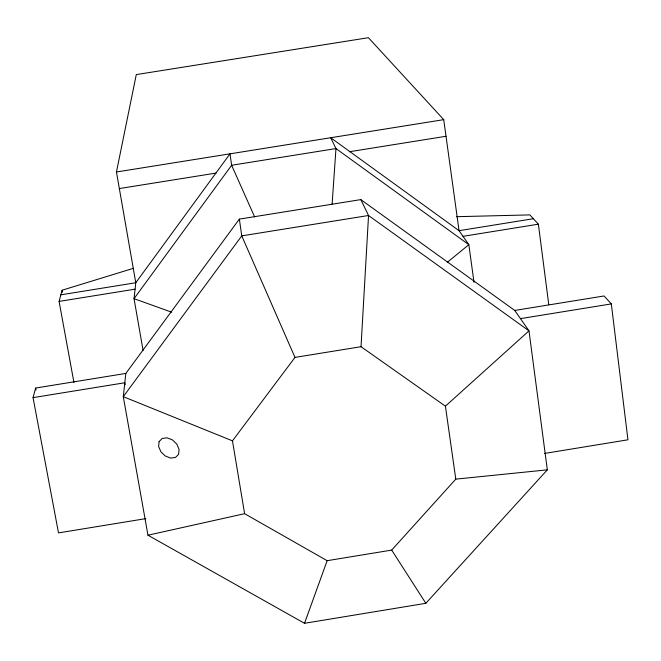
<?xml version="1.0" encoding="UTF-8"?>
<svg xmlns="http://www.w3.org/2000/svg" width="661" height="661" viewBox="0 0 661 661"><rect width="100%" height="100%" fill="white"/><g stroke="black" fill="none" stroke-linecap="round" stroke-linejoin="round"><path stroke-width="0.99" d="M147.965 535.212L244.611 513.688L327.154 560.693L391.692 550.101L455.793 479.134L445.415 406.176L361.03 346.703L368.541 215.494L360.807 199.605L239.356 219.113L125.838 373.432L123.285 396.658L147.965 535.212L304.514 623.298L425.841 603.303L547.325 469.847L528.99 330.847L514.745 310.439L360.807 199.605M332.119 204.067L335.962 148.568L330.69 137.728L459.056 230.681L468.839 244.686L474.011 282.371M143.098 350.487L134.034 298.665L135.778 282.751L116.452 171.992L136.29 74.594L368.433 37.702L443.729 119.658L459.056 230.681L533.361 218.717M145.817 518.629L58.507 532.898L33.05 397.633L35.644 388.04L125.838 373.432M73.949 382.504L59.085 301.416L62.109 290.22L133.58 268.267M304.514 623.298L327.154 560.693M244.611 513.688L232.465 440.854L294.98 357.403L361.03 346.703M445.415 406.176L528.99 330.847L368.541 215.494L241.761 235.87L123.285 396.658L232.465 440.854M447.332 262.293L468.839 244.686L335.962 148.568L231.631 165.267L134.034 298.665L171.653 312.182M544.581 453.429L627.95 439.796L611.318 303.911L604.055 295.971L514.745 310.439M60.87 294.823L135.778 282.751L229.987 153.831L231.631 165.267L254.65 216.973M59.085 301.416L135.075 289.171M463.006 236.332L538.368 224.186L548.762 304.556M33.05 397.633L124.813 382.76L125.169 384.776M520.463 318.635L611.318 303.911M116.452 171.992L443.729 119.658M119.344 188.567L216.023 173.091M349.339 151.749L446.026 136.273M455.793 479.134L547.325 469.847M456.635 216.692L529.866 214.899L538.368 224.186M391.692 550.101L425.841 603.303M294.98 357.403L241.761 235.87L239.356 219.113M35.644 388.04L36.025 390.056M62.109 290.22L62.481 292.236M159.094 441.639L158.615 446.489L160.863 451.719L165.225 455.958L170.563 458.073L175.462 457.478L178.586 454.322L179.09 449.43L176.826 444.142L172.405 439.887L167.035 437.813L162.168 438.458L159.094 441.639"/></g></svg>
